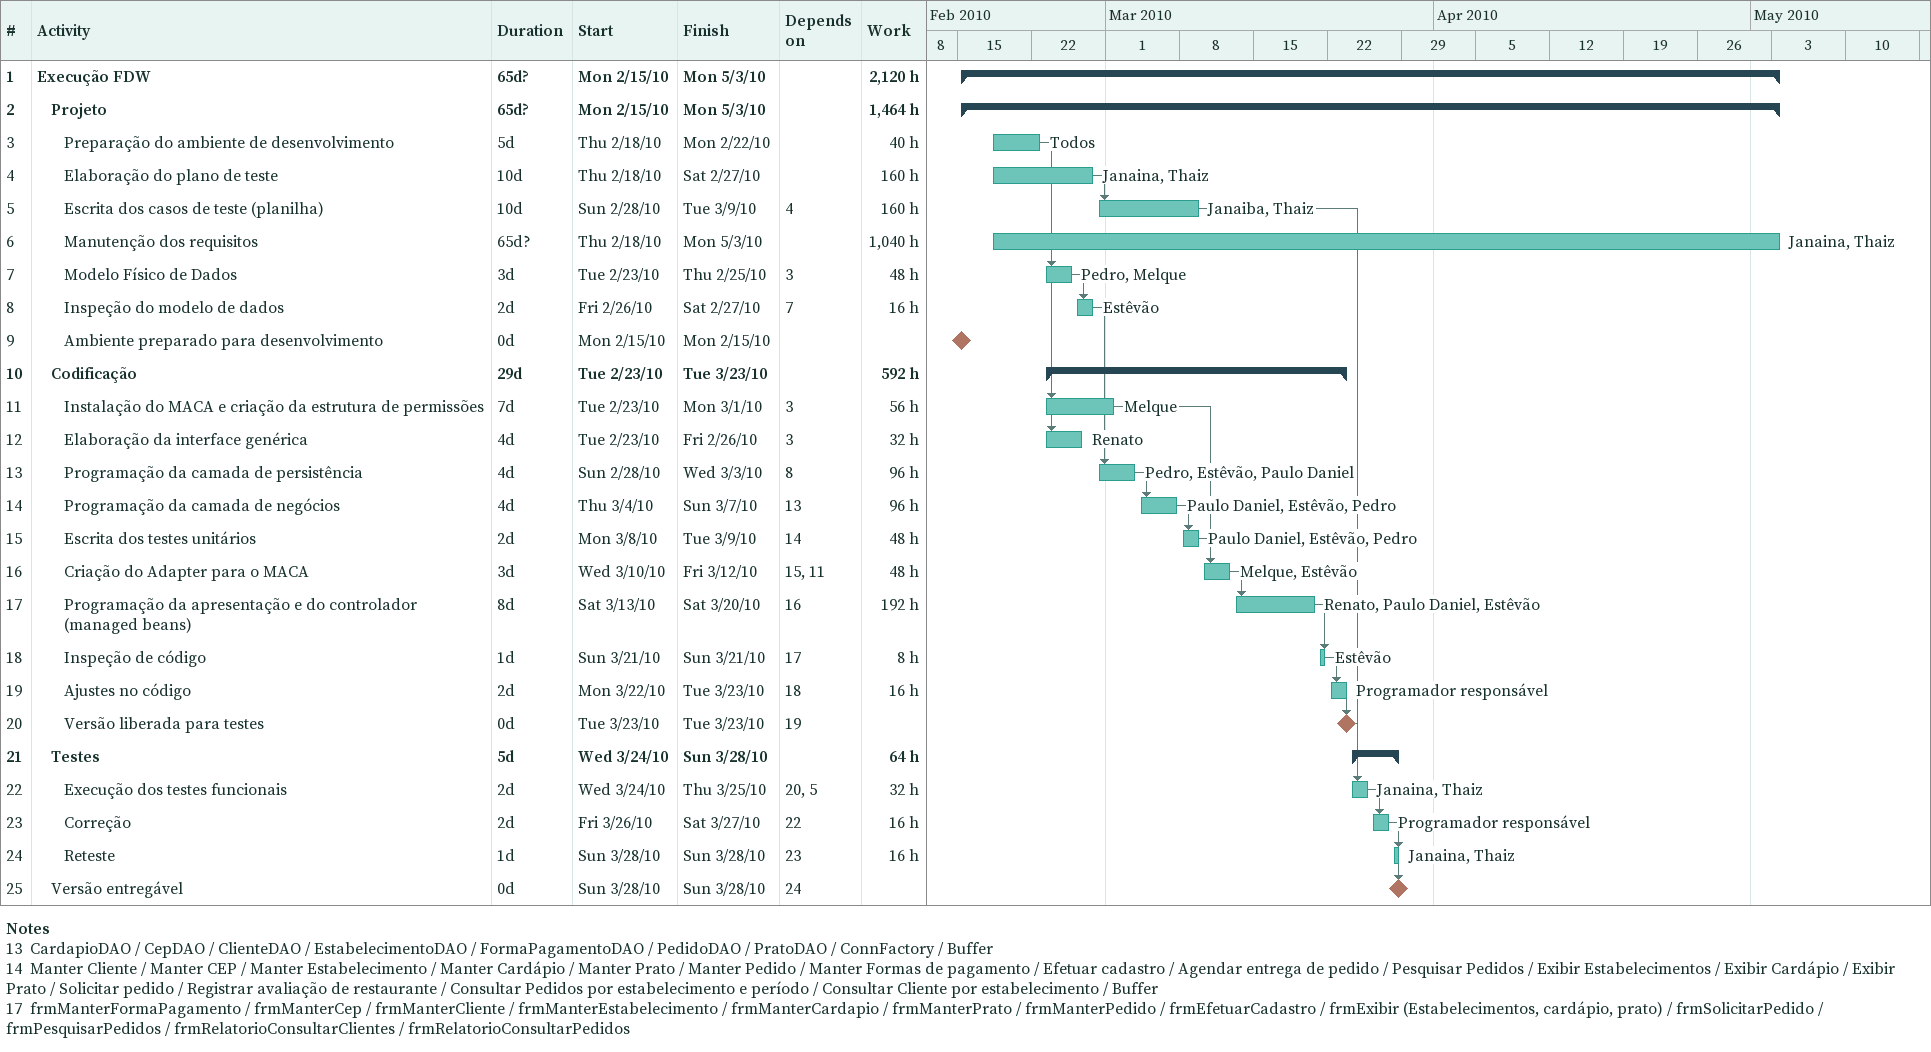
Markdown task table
| ID | Level | Task | Duration | Start | Finish | Predecessors | Resources | Work (h) |
|---|---|---|---|---|---|---|---|---|
| 1 | 1 | **Execução FDW** | 65d? | 2010-02-15 | 2010-05-03 |  |  | 2120 |
| 2 | 2 | **Projeto** | 65d? | 2010-02-15 | 2010-05-03 |  |  | 1464 |
| 3 | 3 | Preparação do ambiente de desenvolvimento | 5d | 2010-02-18 | 2010-02-22 |  | Todos | 40 |
| 4 | 3 | Elaboração do plano de teste | 10d | 2010-02-18 | 2010-02-27 |  | Janaina, Thaiz | 160 |
| 5 | 3 | Escrita dos casos de teste (planilha) | 10d | 2010-02-28 | 2010-03-09 | 4 | Janaiba, Thaiz | 160 |
| 6 | 3 | Manutenção dos requisitos | 65d? | 2010-02-18 | 2010-05-03 |  | Janaina, Thaiz | 1040 |
| 7 | 3 | Modelo Físico de Dados | 3d | 2010-02-23 | 2010-02-25 | 3 | Pedro, Melque | 48 |
| 8 | 3 | Inspeção do modelo de dados | 2d | 2010-02-26 | 2010-02-27 | 7 | Estêvão | 16 |
| 9 | 3 | Ambiente preparado para desenvolvimento | 0d | 2010-02-15 | 2010-02-15 |  |  |  |
| 10 | 2 | **Codificação** | 29d | 2010-02-23 | 2010-03-23 |  |  | 592 |
| 11 | 3 | Instalação do MACA e criação da estrutura de permissões | 7d | 2010-02-23 | 2010-03-01 | 3 | Melque | 56 |
| 12 | 3 | Elaboração da interface genérica | 4d | 2010-02-23 | 2010-02-26 | 3 | Renato | 32 |
| 13 | 3 | Programação da camada de persistência | 4d | 2010-02-28 | 2010-03-03 | 8 | Pedro, Estêvão, Paulo Daniel | 96 |
| 14 | 3 | Programação da camada de negócios | 4d | 2010-03-04 | 2010-03-07 | 13 | Paulo Daniel, Estêvão, Pedro | 96 |
| 15 | 3 | Escrita dos testes unitários | 2d | 2010-03-08 | 2010-03-09 | 14 | Paulo Daniel, Estêvão, Pedro | 48 |
| 16 | 3 | Criação do Adapter para o MACA | 3d | 2010-03-10 | 2010-03-12 | 15, 11 | Melque, Estêvão | 48 |
| 17 | 3 | Programação da apresentação e do controlador (managed beans) | 8d | 2010-03-13 | 2010-03-20 | 16 | Renato, Paulo Daniel, Estêvão | 192 |
| 18 | 3 | Inspeção de código | 1d | 2010-03-21 | 2010-03-21 | 17 | Estêvão | 8 |
| 19 | 3 | Ajustes no código | 2d | 2010-03-22 | 2010-03-23 | 18 | Programador responsável | 16 |
| 20 | 3 | Versão liberada para testes | 0d | 2010-03-23 | 2010-03-23 | 19 |  |  |
| 21 | 2 | **Testes** | 5d | 2010-03-24 | 2010-03-28 |  |  | 64 |
| 22 | 3 | Execução dos testes funcionais | 2d | 2010-03-24 | 2010-03-25 | 20, 5 | Janaina, Thaiz | 32 |
| 23 | 3 | Correção | 2d | 2010-03-26 | 2010-03-27 | 22 | Programador responsável | 16 |
| 24 | 3 | Reteste | 1d | 2010-03-28 | 2010-03-28 | 23 | Janaina, Thaiz | 16 |
| 25 | 2 | Versão entregável | 0d | 2010-03-28 | 2010-03-28 | 24 |  |  |

Notes
- 13: CardapioDAO / CepDAO / ClienteDAO / EstabelecimentoDAO / FormaPagamentoDAO / PedidoDAO / PratoDAO / ConnFactory / Buffer
- 14: Manter Cliente / Manter CEP / Manter Estabelecimento / Manter Cardápio / Manter Prato / Manter Pedido / Manter Formas de pagamento / Efetuar cadastro / Agendar entrega de pedido / Pesquisar Pedidos / Exibir Estabelecimentos / Exibir Cardápio / Exibir Prato / Solicitar pedido / Registrar avaliação de restaurante / Consultar Pedidos por estabelecimento e período / Consultar Cliente por estabelecimento / Buffer
- 17: frmManterFormaPagamento / frmManterCep / frmManterCliente / frmManterEstabelecimento / frmManterCardapio / frmManterPrato / frmManterPedido / frmEfetuarCadastro / frmExibir (Estabelecimentos, cardápio, prato) / frmSolicitarPedido / frmPesquisarPedidos / frmRelatorioConsultarClientes / frmRelatorioConsultarPedidos
